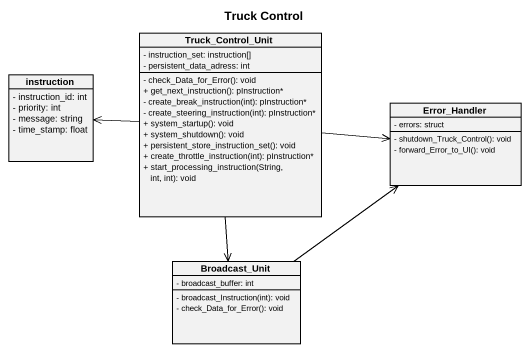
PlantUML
@startuml
title Truck Control
hide circle
hide empty members
skinparam classAttributeIconSize 0
class Truck_Control_Unit {
  - instruction_set: instruction[]
  - persistent_data_adress: int
  - check_Data_for_Error(): void
  + get_next_instruction(): pInstruction*
  - create_break_instruction(int): pInstruction*
  - create_steering_instruction(int): pInstruction*
  + system_startup(): void
  + system_shutdown(): void
  + persistent_store_instruction_set(): void
  + create_throttle_instruction(int): pInstruction*
  + start_processing_instruction(String, int, int): void
}
class instruction {
  - instruction_id: int
  - priority: int
  - message: string
  - time_stamp: float
}
class Error_Handler {
  - errors: struct
  - shutdown_Truck_Control(): void
  - forward_Error_to_UI(): void
}
class Broadcast_Unit {
  - broadcast_buffer: int
  - broadcast_Instruction(int): void
  - check_Data_for_Error(): void
}
Truck_Control_Unit -left-> instruction
Truck_Control_Unit -right-> Error_Handler
Truck_Control_Unit --> Broadcast_Unit
Broadcast_Unit -up-> Error_Handler
@enduml
